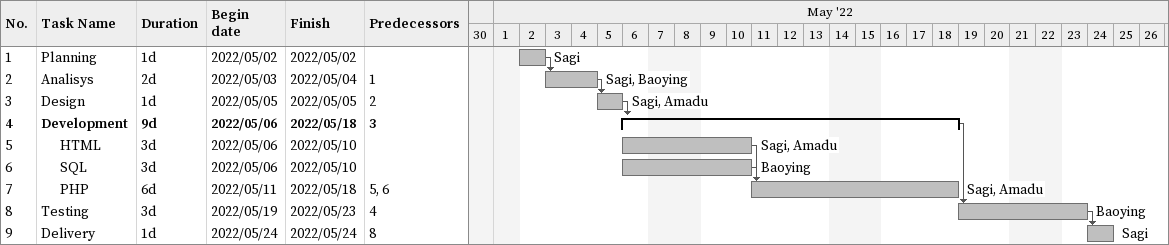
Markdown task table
| ID | Level | Task | Duration | Start | Finish | Predecessors | Resources |
|---|---|---|---|---|---|---|---|
| 1 | 1 | Planning | 1d | 2022-05-02 | 2022-05-02 |  | Sagi |
| 2 | 1 | Analisys | 2d | 2022-05-03 | 2022-05-04 | 1 | Sagi, Baoying |
| 3 | 1 | Design | 1d | 2022-05-05 | 2022-05-05 | 2 | Sagi, Amadu |
| 4 | 1 | **Development** | 9d | 2022-05-06 | 2022-05-18 | 3 |  |
| 5 | 2 | HTML | 3d | 2022-05-06 | 2022-05-10 |  | Sagi, Amadu |
| 6 | 2 | SQL | 3d | 2022-05-06 | 2022-05-10 |  | Baoying |
| 7 | 2 | PHP | 6d | 2022-05-11 | 2022-05-18 | 5, 6 | Sagi, Amadu |
| 8 | 1 | Testing | 3d | 2022-05-19 | 2022-05-23 | 4 | Baoying |
| 9 | 1 | Delivery | 1d | 2022-05-24 | 2022-05-24 | 8 | Sagi |
